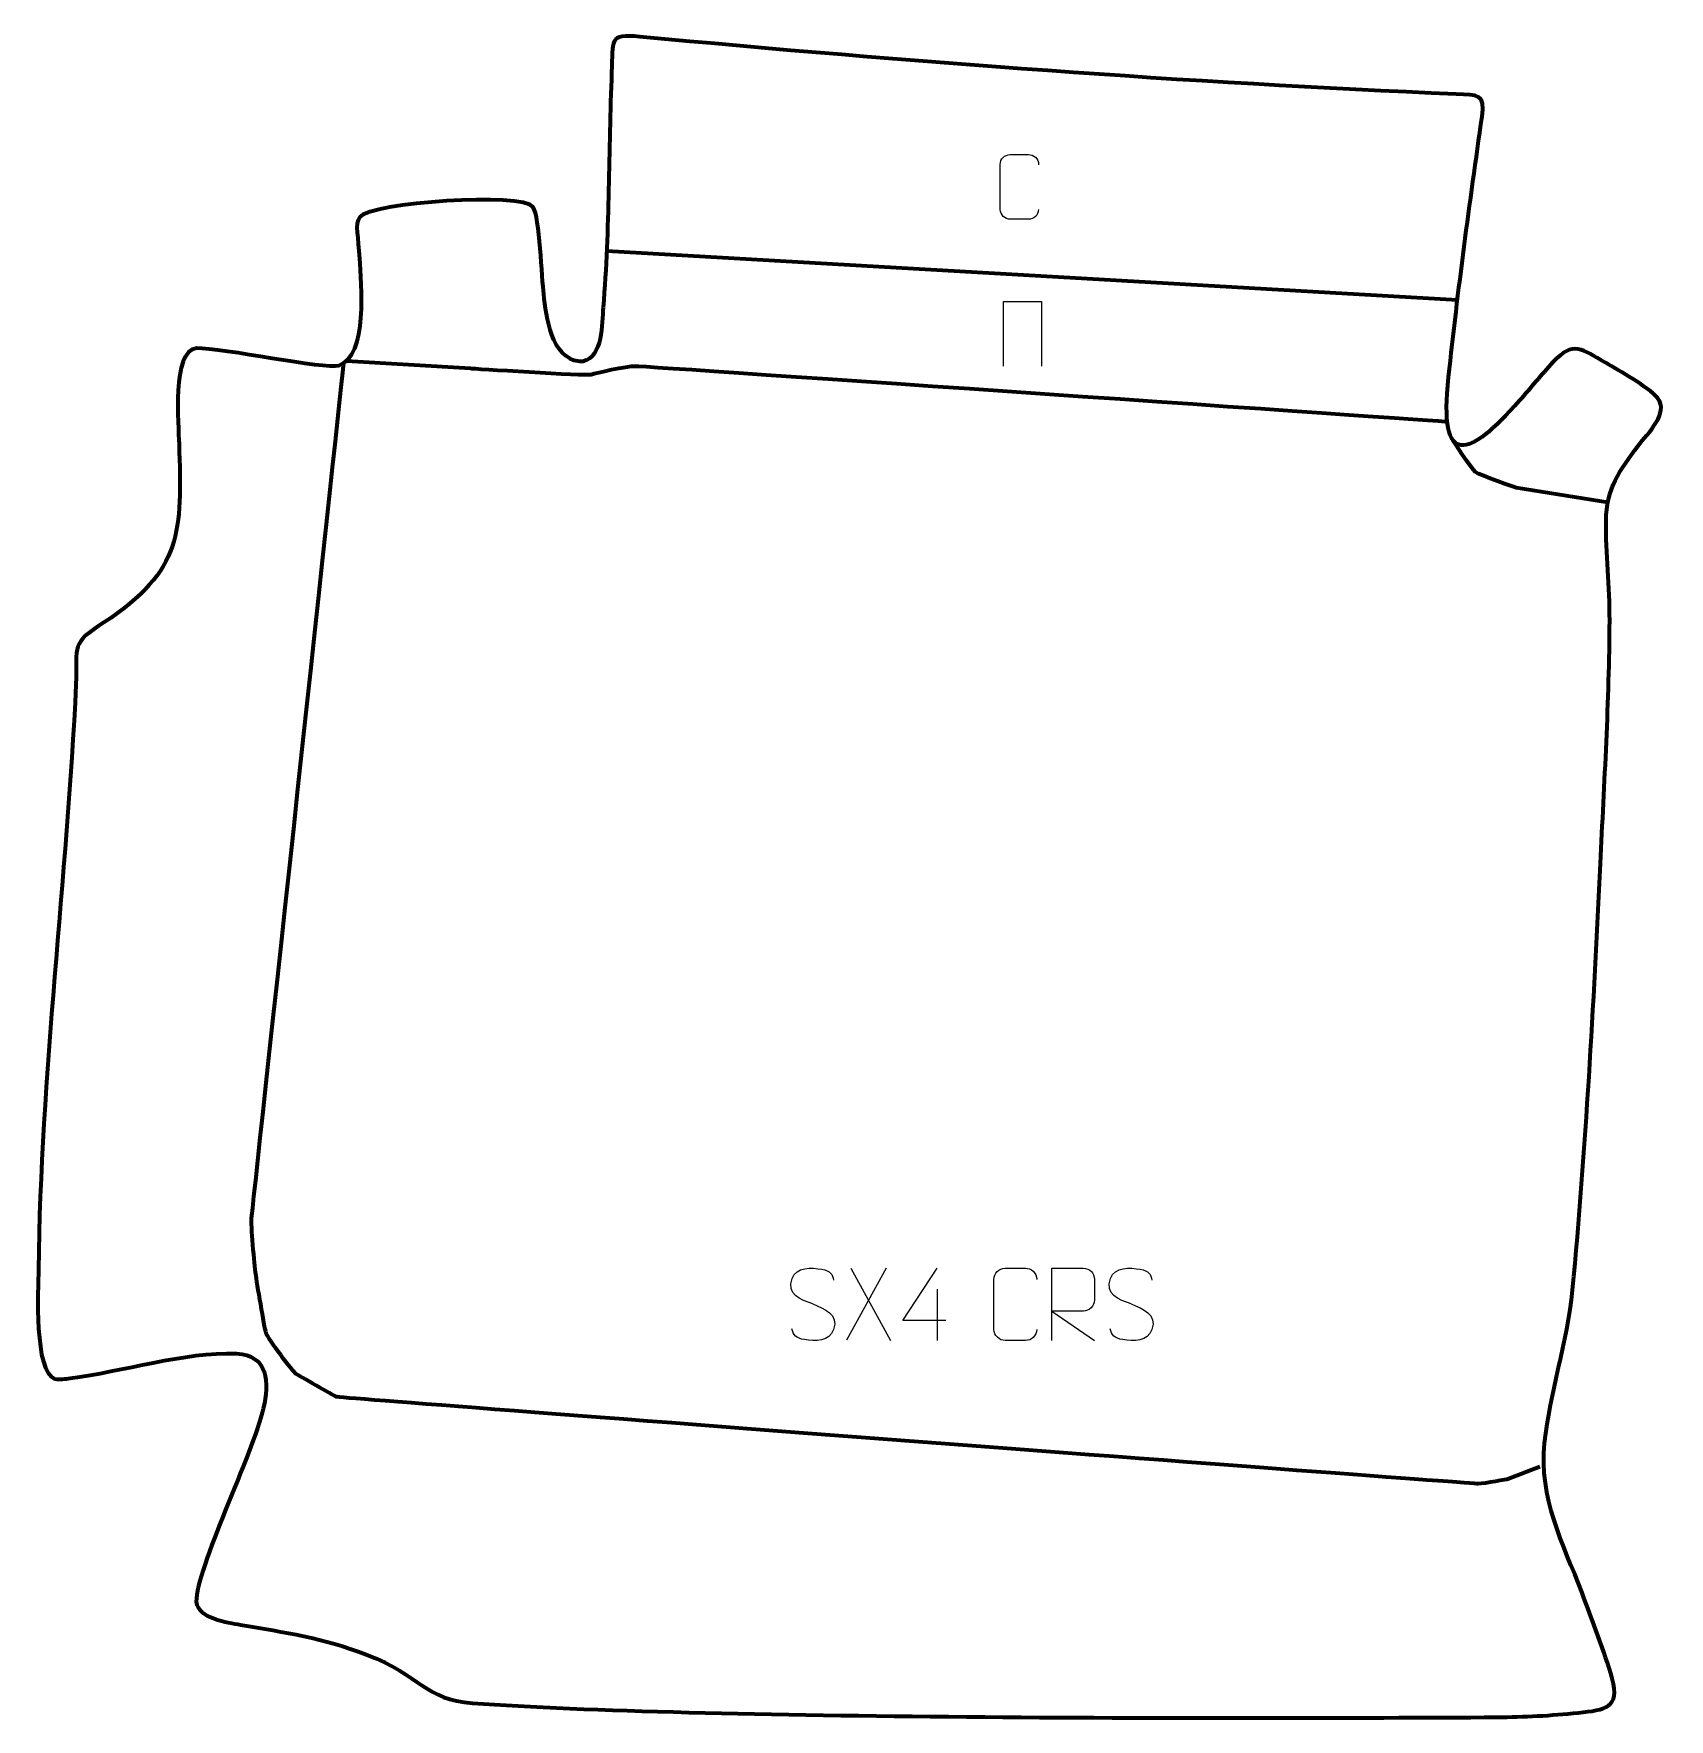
# Model space of a CAD drawing. Header units: millimetres. Extents: x -525 to 40, y 361 to 944.
import ezdxf

# ---------------------------------------------------------------- set-up
doc = ezdxf.new("R2010")
doc.units = ezdxf.units.MM
doc.header["$MEASUREMENT"] = 0
doc.layers.add('layer 1', color=7, linetype='Continuous')
doc.layers.add('layer 2', color=7, linetype='Continuous')

msp = doc.modelspace()

# ---------------------------------------------------------------- linework, layer by layer
at = {"layer": 'layer 1', "color": 140, "lineweight": 158}
msp.add_open_spline([(-33.2475, 851.5132), (-33.2475, 851.5132), (-327.1808, 868.425), (-327.1808, 868.425)], degree=3, dxfattribs=at)
for points, knots in [([(-4.7307, 448.444), (-4.7307, 448.444), (-15.8432, 444.2106), (-15.8432, 444.2106), (-15.8432, 444.2106), (-15.8432, 444.2106), (-23.7807, 442.6231), (-26.162, 442.6231), (-26.162, 442.6231), (-28.5433, 442.6231), (-419.8626, 472.2566), (-420.6563, 472.6534), (-420.6563, 472.6534), (-421.45, 473.0502), (-433.7532, 480.0618), (-434.5469, 480.5909), (-434.5469, 480.5909), (-435.3406, 481.12), (-444.3366, 492.7617), (-444.8657, 494.7461), (-444.8657, 494.7461), (-445.3948, 496.7305), (-448.0406, 512.3408), (-448.4375, 515.119), (-448.4375, 515.119), (-448.8344, 517.8972), (-450.1572, 532.7139), (-449.8927, 534.3014), (-449.8927, 534.3014), (-449.6282, 535.8889), (-417.9907, 829.8126), (-417.9907, 829.8126)], [0, 0, 0, 0, 0.11111111, 0.11111111, 0.11111111, 0.11111111, 0.22222222, 0.22222222, 0.22222222, 0.22222222, 0.33333333, 0.33333333, 0.33333333, 0.33333333, 0.44444444, 0.44444444, 0.44444444, 0.44444444, 0.55555556, 0.55555556, 0.55555556, 0.55555556, 0.66666667, 0.66666667, 0.66666667, 0.66666667, 0.77777778, 0.77777778, 0.77777778, 0.77777778, 1, 1, 1, 1]), ([(-417.1214, 830.5262), (-417.1214, 830.5262), (-374.2222, 827.989), (-374.2222, 827.989), (-374.2222, 827.989), (-374.2222, 827.989), (-334.138, 825.3429), (-332.5505, 825.8721), (-332.5505, 825.8721), (-330.963, 826.4013), (-320.3798, 828.7825), (-317.2047, 828.7825), (-317.2047, 828.7825), (-314.0296, 828.7825), (-36.7665, 809.6122), (-36.7665, 809.6122)], [0, 0, 0, 0, 0.2, 0.2, 0.2, 0.2, 0.4, 0.4, 0.4, 0.4, 0.6, 0.6, 0.6, 0.6, 1, 1, 1, 1]), ([(18.7059, 781.6297), (18.7059, 781.6297), (-12.9336, 786.7138), (-12.9336, 786.7138), (-12.9336, 786.7138), (-12.9336, 786.7138), (-25.5013, 790.947), (-26.9565, 792.1377), (-26.9565, 792.1377), (-28.4117, 793.3284), (-34.85, 803.2213), (-34.85, 803.2213)], [0, 0, 0, 0, 0.25, 0.25, 0.25, 0.25, 0.5, 0.5, 0.5, 0.5, 1, 1, 1, 1])]:
    msp.add_open_spline(points, degree=3, knots=knots, dxfattribs=at)
at = {"layer": 'layer 2', "color": 242, "lineweight": 158}
msp.add_open_spline([(-523.494, 516.6693), (-522.8259, 583.6633), (-513.6495, 651.6147), (-510.5717, 718.7787), (-510.5717, 718.7787), (-510.0441, 732.5336), (-512.4668, 732.7862), (-500.8933, 740.1591), (-500.8933, 740.1591), (-473.6461, 758.2051), (-474.0003, 771.4014), (-474.9276, 801.9684), (-474.9276, 801.9684), (-475.1116, 808.0347), (-477.5024, 834.206), (-468.9401, 834.902), (-468.9401, 834.902), (-460.1283, 835.1104), (-424.3158, 827.4179), (-419.8538, 828.8758), (-419.8538, 828.8758), (-409.6372, 832.2139), (-412.1284, 857.4037), (-412.606, 865.9044), (-412.606, 865.9044), (-412.9326, 873.4597), (-414.3906, 877.7352), (-412.5259, 880.2359), (-412.5259, 880.2359), (-408.7119, 885.3512), (-356.2998, 888.8558), (-352.5822, 883.6839), (-352.5822, 883.6839), (-350.3654, 880.5999), (-349.5654, 858.7729), (-348.942, 853.5705), (-348.942, 853.5705), (-348.0093, 845.786), (-346.4313, 831.5736), (-336.6158, 830.345), (-336.6158, 830.345), (-336.6158, 830.345), (-335.3706, 830.3675), (-335.3706, 830.3675), (-335.3706, 830.3675), (-328.4771, 832.0332), (-328.8827, 843.3941), (-328.4069, 849.0249), (-328.4069, 849.0249), (-326.093, 876.4092), (-326.638, 903.0364), (-325.4629, 930.3585), (-325.4629, 930.3585), (-324.9438, 941.32), (-326.788, 943.5868), (-315.7209, 942.544), (-315.7209, 942.544), (-224.2955, 933.9286), (-125.3946, 926.527), (-33.7169, 922.7258), (-33.7169, 922.7258), (-26.1345, 922.4114), (-23.5491, 922.8467), (-24.7107, 914.9908), (-24.7107, 914.9908), (-29.0227, 885.2306), (-33.069, 854.8476), (-36.317, 824.9601), (-36.317, 824.9601), (-39.7833, 793.0631), (-29.526, 796.8513), (-11.8635, 816.7523), (-11.8635, 816.7523), (-7.9878, 821.1903), (-4.2617, 825.7396), (-0.2692, 830.0735), (-0.2692, 830.0735), (6.835, 837.684), (9.5475, 834.744), (17.9925, 829.8496), (17.9925, 829.8496), (22.6453, 827.153), (32.5464, 821.6146), (35.9286, 817.7946), (35.9286, 817.7946), (39.9504, 812.3452), (32.607, 805.7225), (29.1729, 801.2372), (29.1729, 801.2372), (22.8502, 792.7053), (18.1794, 786.3162), (18.0865, 775.3551), (18.0865, 775.3551), (17.9905, 764.0226), (19.3939, 752.5885), (19.354, 740.8452), (19.354, 740.8452), (19.2607, 713.4237), (17.4823, 684.4167), (16.164, 656.9155), (16.164, 656.9155), (13.8208, 608.1812), (11.1728, 558.1555), (6.5464, 509.6225), (6.5464, 509.6225), (4.801, 491.3113), (-1.338, 474.1177), (-3.1243, 456.6923), (-3.1243, 456.6923), (-5.086, 437.555), (3.1749, 422.1808), (9.8087, 404.9776), (9.8087, 404.9776), (13.17, 395.7081), (17.5836, 384.6289), (20.2138, 375.3394), (20.2138, 375.3394), (23.0997, 365.1466), (17.7954, 364.5207), (8.442, 363.5309), (8.442, 363.5309), (-0.8655, 362.5459), (-10.2233, 362.0378), (-19.5746, 361.9849), (-19.5746, 361.9849), (-113.9669, 361.4505), (-295.9519, 361.2611), (-373.4923, 366.8411), (-373.4923, 366.8411), (-390.0695, 368.034), (-391.0373, 376.246), (-410.2814, 383.6754), (-410.2814, 383.6754), (-425.1583, 389.4187), (-438.2362, 391.2527), (-453.7407, 393.9493), (-453.7407, 393.9493), (-458.1799, 394.7268), (-468.4417, 396.1637), (-468.9752, 401.8398), (-468.9752, 401.8398), (-469.1746, 413.182), (-449.4395, 453.1205), (-445.8182, 468.6613), (-445.8182, 468.6613), (-443.776, 477.4252), (-444.0622, 487.2205), (-455.124, 487.6241), (-455.124, 487.6241), (-472.9509, 488.2746), (-494.6823, 481.3939), (-512.5578, 479.06), (-512.5578, 479.06), (-514.2422, 478.8401), (-516.1269, 478.5713), (-517.8062, 478.9213), (-517.8062, 478.9213), (-525.1481, 481.2161), (-523.5961, 509.9526), (-523.494, 516.6693)], degree=3, knots=[0, 0, 0, 0, 0.02439024, 0.02439024, 0.02439024, 0.02439024, 0.04878049, 0.04878049, 0.04878049, 0.04878049, 0.07317073, 0.07317073, 0.07317073, 0.07317073, 0.09756098, 0.09756098, 0.09756098, 0.09756098, 0.12195122, 0.12195122, 0.12195122, 0.12195122, 0.14634146, 0.14634146, 0.14634146, 0.14634146, 0.17073171, 0.17073171, 0.17073171, 0.17073171, 0.19512195, 0.19512195, 0.19512195, 0.19512195, 0.2195122, 0.2195122, 0.2195122, 0.2195122, 0.24390244, 0.24390244, 0.24390244, 0.24390244, 0.26829268, 0.26829268, 0.26829268, 0.26829268, 0.29268293, 0.29268293, 0.29268293, 0.29268293, 0.31707317, 0.31707317, 0.31707317, 0.31707317, 0.34146341, 0.34146341, 0.34146341, 0.34146341, 0.36585366, 0.36585366, 0.36585366, 0.36585366, 0.3902439, 0.3902439, 0.3902439, 0.3902439, 0.41463415, 0.41463415, 0.41463415, 0.41463415, 0.43902439, 0.43902439, 0.43902439, 0.43902439, 0.46341463, 0.46341463, 0.46341463, 0.46341463, 0.48780488, 0.48780488, 0.48780488, 0.48780488, 0.51219512, 0.51219512, 0.51219512, 0.51219512, 0.53658537, 0.53658537, 0.53658537, 0.53658537, 0.56097561, 0.56097561, 0.56097561, 0.56097561, 0.58536585, 0.58536585, 0.58536585, 0.58536585, 0.6097561, 0.6097561, 0.6097561, 0.6097561, 0.63414634, 0.63414634, 0.63414634, 0.63414634, 0.65853659, 0.65853659, 0.65853659, 0.65853659, 0.68292683, 0.68292683, 0.68292683, 0.68292683, 0.70731707, 0.70731707, 0.70731707, 0.70731707, 0.73170732, 0.73170732, 0.73170732, 0.73170732, 0.75609756, 0.75609756, 0.75609756, 0.75609756, 0.7804878, 0.7804878, 0.7804878, 0.7804878, 0.80487805, 0.80487805, 0.80487805, 0.80487805, 0.82926829, 0.82926829, 0.82926829, 0.82926829, 0.85365854, 0.85365854, 0.85365854, 0.85365854, 0.87804878, 0.87804878, 0.87804878, 0.87804878, 0.90243902, 0.90243902, 0.90243902, 0.90243902, 0.92682927, 0.92682927, 0.92682927, 0.92682927, 0.95121951, 0.95121951, 0.95121951, 0.95121951, 1, 1, 1, 1], dxfattribs=at)
at = {"layer": 'layer 2', "color": 250, "lineweight": 9}
for points, knots in [([(-177.9424, 882.8944), (-178.0676, 880.8134), (-179.5698, 879.4882), (-181.4935, 879.4785), (-181.4935, 879.4785), (-183.5821, 879.4788), (-185.6707, 879.4788), (-187.759, 879.4785), (-187.759, 879.4785), (-189.4832, 879.3841), (-191.2496, 881.072), (-191.2396, 882.8788), (-191.2396, 882.8788), (-191.2392, 888.047), (-191.2392, 893.2147), (-191.2396, 898.3821), (-191.2396, 898.3821), (-191.2358, 900.2972), (-189.6713, 901.8371), (-187.7434, 901.825), (-187.7434, 901.825), (-185.6604, 901.825), (-183.5769, 901.825), (-181.4935, 901.825), (-181.4935, 901.825), (-179.75, 901.8568), (-177.9663, 900.5209), (-177.9424, 898.3375)], [0, 0, 0, 0, 0.125, 0.125, 0.125, 0.125, 0.25, 0.25, 0.25, 0.25, 0.375, 0.375, 0.375, 0.375, 0.5, 0.5, 0.5, 0.5, 0.625, 0.625, 0.625, 0.625, 0.75, 0.75, 0.75, 0.75, 1, 1, 1, 1]), ([(-190.0919, 828.675), (-190.0919, 828.675), (-190.0919, 851.0253), (-190.0919, 851.0253), (-190.0919, 851.0253), (-190.0919, 851.0253), (-176.9736, 851.0253), (-176.9736, 851.0253), (-176.9736, 851.0253), (-176.9736, 851.0253), (-176.9736, 828.675), (-176.9736, 828.675)], [0, 0, 0, 0, 0.25, 0.25, 0.25, 0.25, 0.5, 0.5, 0.5, 0.5, 1, 1, 1, 1]), ([(-255.9915, 504.7823), (-260.2398, 506.2527), (-265.1479, 508.0485), (-263.1428, 513.5688), (-263.1428, 513.5688), (-261.6393, 517.7087), (-256.4257, 517.3202), (-252.8221, 516.7191), (-252.8221, 516.7191), (-249.9615, 516.2419), (-249.0968, 515.0287), (-248.7862, 512.9446)], [0, 0, 0, 0, 0.25, 0.25, 0.25, 0.25, 0.5, 0.5, 0.5, 0.5, 1, 1, 1, 1]), ([(-210.0407, 499.0539), (-210.0407, 499.0539), (-224.8624, 499.0539), (-224.8624, 499.0539), (-224.8624, 499.0539), (-224.8624, 499.0539), (-212.9848, 517.1244), (-212.9848, 517.1244)], [0, 0, 0, 0, 0.33333333, 0.33333333, 0.33333333, 0.33333333, 1, 1, 1, 1]), ([(-178.5739, 495.9494), (-178.7137, 493.626), (-180.3909, 492.1464), (-182.5386, 492.1356), (-182.5386, 492.1356), (-184.8705, 492.136), (-187.2024, 492.136), (-189.5339, 492.1356), (-189.5339, 492.1356), (-191.4589, 492.0302), (-193.431, 493.9147), (-193.4198, 495.932), (-193.4198, 495.932), (-193.4194, 501.7021), (-193.4194, 507.4718), (-193.4198, 513.2411), (-193.4198, 513.2411), (-193.4156, 515.3792), (-191.6689, 517.0984), (-189.5165, 517.0849), (-189.5165, 517.0849), (-187.1908, 517.0849), (-184.8647, 517.0849), (-182.5386, 517.0849), (-182.5386, 517.0849), (-180.592, 517.1204), (-178.6006, 515.6289), (-178.5739, 513.1913)], [0, 0, 0, 0, 0.125, 0.125, 0.125, 0.125, 0.25, 0.25, 0.25, 0.25, 0.375, 0.375, 0.375, 0.375, 0.5, 0.5, 0.5, 0.5, 0.625, 0.625, 0.625, 0.625, 0.75, 0.75, 0.75, 0.75, 1, 1, 1, 1]), ([(-173.329, 492.1317), (-173.329, 492.1317), (-173.329, 517.0852), (-173.329, 517.0852), (-173.329, 517.0852), (-169.7342, 517.0852), (-166.1387, 517.0852), (-162.5435, 517.0852), (-162.5435, 517.0852), (-160.2182, 517.0475), (-158.6609, 515.5575), (-158.665, 513.1911), (-158.665, 513.1911), (-158.6654, 511.1556), (-158.6654, 508.0962), (-158.665, 506.0602), (-158.665, 506.0602), (-158.6715, 504.1847), (-160.4838, 502.2429), (-162.4933, 502.2238), (-162.4933, 502.2238), (-162.4933, 502.2238), (-173.329, 502.2238), (-173.329, 502.2238), (-173.329, 502.2238), (-173.329, 502.2238), (-158.6743, 492.1317), (-158.6743, 492.1317)], [0, 0, 0, 0, 0.125, 0.125, 0.125, 0.125, 0.25, 0.25, 0.25, 0.25, 0.375, 0.375, 0.375, 0.375, 0.5, 0.5, 0.5, 0.5, 0.625, 0.625, 0.625, 0.625, 0.75, 0.75, 0.75, 0.75, 1, 1, 1, 1]), ([(-145.9915, 504.7823), (-150.2398, 506.2527), (-155.1479, 508.0485), (-153.1428, 513.5688), (-153.1428, 513.5688), (-151.6393, 517.7087), (-146.4257, 517.3202), (-142.8221, 516.7191), (-142.8221, 516.7191), (-139.9615, 516.2419), (-139.0968, 515.0287), (-138.7862, 512.9446)], [0, 0, 0, 0, 0.25, 0.25, 0.25, 0.25, 0.5, 0.5, 0.5, 0.5, 1, 1, 1, 1]), ([(-255.9915, 504.7822), (-251.9729, 503.1355), (-246.9434, 501.2472), (-248.7774, 495.8869), (-248.7774, 495.8869), (-250.2372, 491.6205), (-255.148, 491.8772), (-258.8741, 492.4319), (-258.8741, 492.4319), (-261.6241, 492.8417), (-262.845, 494.0552), (-263.223, 496.1674)], [0, 0, 0, 0, 0.25, 0.25, 0.25, 0.25, 0.5, 0.5, 0.5, 0.5, 1, 1, 1, 1]), ([(-145.9915, 504.7822), (-141.9729, 503.1355), (-136.9434, 501.2472), (-138.7774, 495.8869), (-138.7774, 495.8869), (-140.2372, 491.6205), (-145.148, 491.8772), (-148.8741, 492.4319), (-148.8741, 492.4319), (-151.6241, 492.8417), (-152.845, 494.0552), (-153.223, 496.1674)], [0, 0, 0, 0, 0.25, 0.25, 0.25, 0.25, 0.5, 0.5, 0.5, 0.5, 1, 1, 1, 1])]:
    msp.add_open_spline(points, degree=3, knots=knots, dxfattribs=at)
for points in [[(-230.5812, 517.0852), (-230.5812, 517.0852), (-244.3218, 492.1894), (-244.3218, 492.1894)], [(-242.8672, 517.0852), (-242.8672, 517.0852), (-229.1266, 492.1317), (-229.1266, 492.1317)], [(-212.9848, 509.815), (-212.9848, 509.815), (-212.9848, 492.1503), (-212.9848, 492.1503)]]:
    msp.add_open_spline(points, degree=3, dxfattribs=at)

doc.saveas('drawing.dxf')
